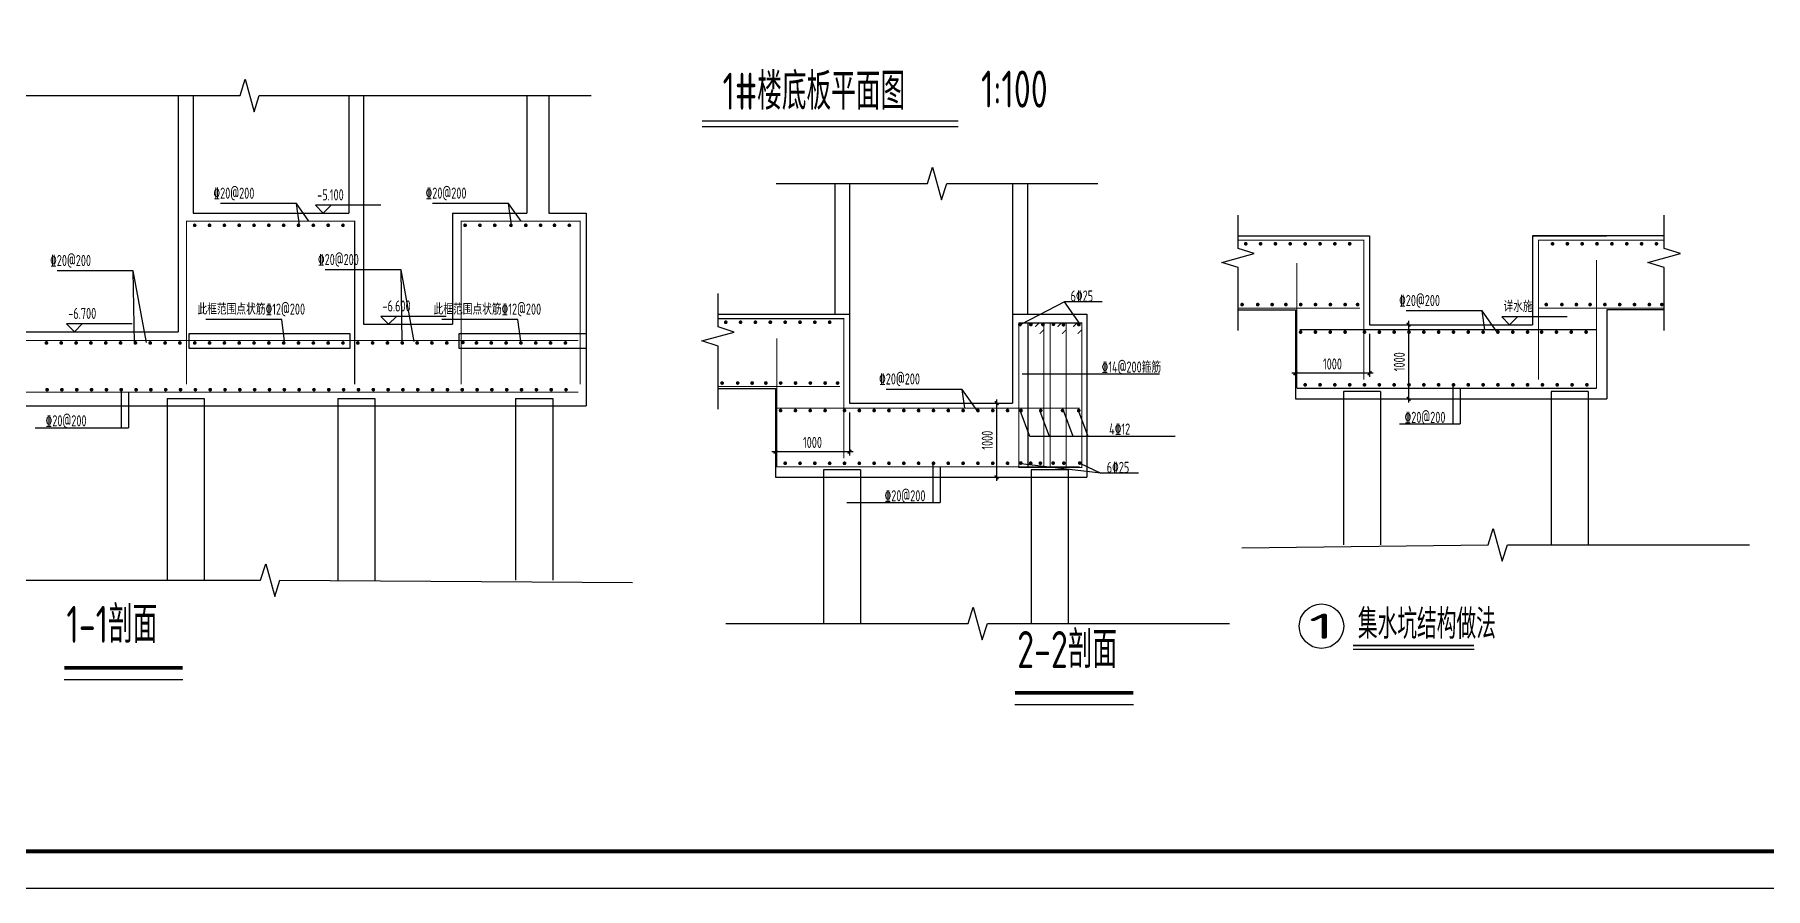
# Model space of a CAD drawing. Extents: x 627893 to 789462, y -407363 to 145317.
# Drawn here: x 667804 to 714496, y 85917 to 108960 of the extents above; entities that cross this region are included whole.
import ezdxf
from ezdxf.enums import TextEntityAlignment as Align

# ---------------------------------------------------------------- set-up
doc = ezdxf.new("R2010")
doc.units = 0
doc.header["$LTSCALE"] = 100
doc.linetypes.add('CONTINOUS', pattern=[0])
doc.layers.get('0').update_dxf_attribs({"linetype": 'CONTINUOUS'})
doc.layers.get('Defpoints').update_dxf_attribs({"linetype": 'CONTINUOUS'})
for name, color, linetype in [('AXIS', 3, 'CONTINUOUS'), ('AXIS_TEXT', 7, 'CONTINUOUS'), ('CSET', 2, 'CONTINUOUS'), ('DIM', 3, 'CONTINUOUS'), ('HATCH', 254, 'CONTINUOUS'), ('PUB_TITLE', 4, 'CONTINUOUS'), ('TEXT', 2, 'CONTINUOUS'), ('THICK', 6, 'CONTINUOUS'), ('THIN', 7, 'CONTINUOUS'), ('tm', 7, 'CONTINUOUS'), ('Z-TEXT', 2, 'CONTINUOUS'), ('标高', 7, 'CONTINUOUS')]:
    doc.layers.add(name, color=color, linetype=linetype)
doc.layers.add('REIN', color=6, linetype='CONTINUOUS', lineweight=18)
doc.styles.add('_TCH_AXIS', font='tssdeng.shx', dxfattribs={"width": 0.7, "bigfont": 'tssdchn.shx'})
doc.styles.add('COMPLEX', font='tssdeng.shx', dxfattribs={"width": 0.7, "bigfont": 'tssdchn.shx'})
doc.styles.get("Standard").update_dxf_attribs({"font": 'tssdeng.shx', "width": 0.7, "bigfont": 'tssdchn.shx'})
doc.styles.add('TSSD_Dimension', font='Tssdeng.shx', dxfattribs={"width": 0.7, "bigfont": 'tssdchn.shx'})
doc.dimstyles.new('TSSD_50_100', dxfattribs={"dimtxt": 300, "dimasz": 100, "dimexe": 100, "dimexo": 250, "dimgap": 100, "dimtad": 1, "dimdec": 0, "dimlfac": 0.5, "dimzin": 0, "dimdsep": 46, "dimtxsty": 'TSSD_Dimension', "dimblk": 'ARCHTICK', "dimcen": 0, "dimdle": 100, "dimclrt": 7, "dimadec": 0, "dimazin": 0, "dimtfac": 1, "dimtdec": 0, "dimtix": 1, "dimtmove": 2, "dimatfit": 3, "dimfxl": 1, "dimtolj": 1, "dimtzin": 0, "dimarcsym": 0})

# ---------------------------------------------------------------- blocks, each defined once
blk = doc.blocks.new('_ArchTick')
at = {"color": 0, "linetype": 'ByBlock', "const_width": 0.4}
blk.add_lwpolyline([(-0.5, -0.5), (0.5, 0.5)], dxfattribs=at)
blk = doc.blocks.new('*D50')
at = {"layer": 'Defpoints', "color": 0}
for p in [(687789, 99413), (689789, 99013), (687789, 97704)]:
    blk.add_point(p, dxfattribs=at)
at = {"layer": 'DIM', "color": 0, "lineweight": -2}
for p, q in [((687789, 99163), (687789, 97604)), ((689789, 98763), (689789, 97604)), ((689889, 97704), (687689, 97704))]:
    blk.add_line(p, q, dxfattribs=at)
at = {"layer": 'DIM', "color": 0, "lineweight": -2, "xscale": 100, "yscale": 100, "zscale": 100, "rotation": 180}
blk.add_blockref('_ArchTick', (687789, 97704), dxfattribs=at)
at = {"layer": 'DIM', "color": 0, "lineweight": -2, "xscale": 100, "yscale": 100, "zscale": 100}
blk.add_blockref('_ArchTick', (689789, 97704), dxfattribs=at)
at = {"layer": 'DIM', "color": 7, "insert": (688789, 97954), "char_height": 300, "attachment_point": 5, "style": 'TSSD_Dimension'}
blk.add_mtext('\\A1;1000', dxfattribs=at)
blk = doc.blocks.new('*D51')
at = {"layer": 'Defpoints', "color": 0}
for p in [(701817, 101531), (703817, 101131), (701817, 99821)]:
    blk.add_point(p, dxfattribs=at)
at = {"layer": 'DIM', "color": 0, "lineweight": -2}
for p, q in [((701817, 101281), (701817, 99721)), ((703817, 100881), (703817, 99721)), ((703917, 99821), (701717, 99821))]:
    blk.add_line(p, q, dxfattribs=at)
at = {"layer": 'DIM', "color": 0, "lineweight": -2, "xscale": 100, "yscale": 100, "zscale": 100, "rotation": 180}
blk.add_blockref('_ArchTick', (701817, 99821), dxfattribs=at)
at = {"layer": 'DIM', "color": 0, "lineweight": -2, "xscale": 100, "yscale": 100, "zscale": 100}
blk.add_blockref('_ArchTick', (703817, 99821), dxfattribs=at)
at = {"layer": 'DIM', "color": 7, "insert": (702817, 100071), "char_height": 300, "attachment_point": 5, "style": 'TSSD_Dimension'}
blk.add_mtext('\\A1;1000', dxfattribs=at)
blk = doc.blocks.new('_AXISO')
blk.add_circle((0, 0), 0.5)
at = {"layer": 'AXIS_TEXT', "style": 'COMPLEX', "width": 1.041667}
blk.add_attdef('A', text='', height=0.56, dxfattribs=at).set_placement((-0.25, -0.28), (0.25, -0.28), align=Align.FIT)
blk = doc.blocks.new('*D52')
at = {"layer": 'Defpoints', "color": 0}
for p in [(704043, 101131), (704264, 99131), (704871, 99131)]:
    blk.add_point(p, dxfattribs=at)
at = {"layer": 'DIM', "color": 0, "lineweight": -2}
for p, q in [((704293, 101131), (704971, 101131)), ((704871, 101231), (704871, 99031)), ((704514, 99131), (704971, 99131))]:
    blk.add_line(p, q, dxfattribs=at)
at = {"layer": 'DIM', "color": 0, "lineweight": -2, "xscale": 100, "yscale": 100, "zscale": 100}
for p, rotation in [((704871, 101131), 90), ((704871, 99131), 270)]:
    blk.add_blockref('_ArchTick', p, dxfattribs=dict(at, rotation=rotation))
at = {"layer": 'DIM', "color": 7, "insert": (704621, 100131), "char_height": 300, "attachment_point": 5, "rotation": 90, "style": 'TSSD_Dimension'}
blk.add_mtext('\\A1;1000', dxfattribs=at)
blk = doc.blocks.new('*D53')
at = {"layer": 'Defpoints', "color": 0}
for p in [(693534, 99013), (693534, 97013), (693755, 97013)]:
    blk.add_point(p, dxfattribs=at)
at = {"layer": 'DIM', "color": 0, "lineweight": -2}
for p, q in [((693755, 99113), (693755, 96913)), ((693784, 99013), (693855, 99013)), ((693784, 97013), (693855, 97013))]:
    blk.add_line(p, q, dxfattribs=at)
at = {"layer": 'DIM', "color": 0, "lineweight": -2, "xscale": 100, "yscale": 100, "zscale": 100}
for p, rotation in [((693755, 99013), 90), ((693755, 97013), 270)]:
    blk.add_blockref('_ArchTick', p, dxfattribs=dict(at, rotation=rotation))
at = {"layer": 'DIM', "color": 7, "insert": (693505, 98013), "char_height": 300, "attachment_point": 5, "rotation": 90, "style": 'TSSD_Dimension'}
blk.add_mtext('\\A1;1000', dxfattribs=at)
blk = doc.blocks.new('A1tk')
at = {"layer": 'PUB_TITLE'}
blk.add_lwpolyline([(-602685, -92242), (-602685, -32842), (-518585, -32842), (-518585, -92242)], close=True, dxfattribs=at)
at = {"layer": 'PUB_TITLE', "const_width": 100}
blk.add_lwpolyline([(-600185, -91242), (-519585, -91242), (-519585, -33842), (-600185, -33842)], close=True, dxfattribs=at)

msp = doc.modelspace()

# ---------------------------------------------------------------- linework, layer by layer
for p, q in [((671680.7, 107316.1), (671680.7, 100942.5)), ((672080.7, 107316.1), (672080.7, 104142.5)), ((676280.7, 107316.1), (676280.7, 104142.5)), ((676680.7, 107316.1), (676680.7, 101142.5)), ((681080.7, 107316.1), (681080.7, 104142.5)), ((681680.7, 107316.1), (681680.7, 104142.5)), ((672080.7, 104142.5), (676280.7, 104142.5)), ((674870.3, 104400), (672819.5, 104400)), ((675204.8, 103922.2), (674870.3, 104400)), ((674948, 103813.3), (674870.3, 104400)), ((680592.5, 104401.8), (678541.7, 104401.8)), ((679080.7, 104142.5), (681080.7, 104142.5)), ((679080.7, 104142.5), (679080.7, 101142.5)), ((680927, 103924.1), (680592.5, 104401.8)), ((680670.2, 103815.2), (680592.5, 104401.8)), ((681680.7, 104142.5), (682680.7, 104142.5)), ((682680.7, 104142.5), (682680.7, 98942.5)), ((670463.7, 102583.1), (668413, 102583.1)), ((670820.5, 100653), (670463.7, 102583.1)), ((670498, 100638), (670463.7, 102583.1)), ((677688.7, 102608.2), (675638, 102608.2)), ((678045.5, 100678), (677688.7, 102608.2)), ((677723, 100663), (677688.7, 102608.2)), ((695590.5, 101745.9), (694408.6, 101132.4)), ((696008.7, 101148.6), (695590.5, 101745.9)), ((696605.5, 101745.9), (695590.5, 101745.9)), ((706856.3, 101503.6), (704805.5, 101503.6)), ((707256.5, 100932), (706856.3, 101503.6)), ((706923.5, 100996.3), (706856.3, 101503.6)), ((667280.7, 100942.5), (671680.7, 100942.5)), ((674470.3, 101274.7), (672419.5, 101274.7)), ((674548, 100688), (674470.3, 101274.7)), ((676680.7, 101142.5), (679080.7, 101142.5)), ((680839, 101274.7), (678788.3, 101274.7)), ((680916.8, 100688), (680839, 101274.7)), ((698154.7, 99794.4), (694449.1, 99794.4)), ((706067.2, 99511.2), (706067.2, 98453)), ((670140.7, 99401.9), (670140.7, 98343.7)), ((670338.9, 99311.9), (670338.9, 98343.7)), ((671380.7, 99142.5), (672380.7, 99142.5)), ((671380.7, 99142.5), (671380.7, 94237)), ((672380.7, 99142.5), (672380.7, 94237)), ((675980.7, 99142.5), (676980.7, 99142.5)), ((675980.7, 99142.5), (675980.7, 94237)), ((676980.7, 99142.5), (676980.7, 94237)), ((680780.7, 99142.5), (681780.7, 99142.5)), ((680780.7, 99142.5), (680780.7, 94237)), ((681780.7, 99142.5), (681780.7, 94237)), ((692827.4, 99386.1), (690776.7, 99386.1)), ((693227.7, 98814.5), (692827.4, 99386.1)), ((692894.7, 98878.8), (692827.4, 99386.1)), ((706265.3, 99421.2), (706265.3, 98453)), ((665680.7, 98942.5), (682680.7, 98942.5)), ((667817.2, 98343.7), (670338.9, 98343.7)), ((704629.7, 98453), (706265.3, 98453)), ((692038.3, 97393.8), (692038.3, 96335.5)), ((692236.5, 97303.8), (692236.5, 96335.5)), ((696565.9, 97121.7), (694408.6, 97372.5)), ((696017.6, 97380.9), (696565.9, 97121.7)), ((697580.9, 97121.7), (696565.9, 97121.7)), ((689714.8, 96335.5), (692236.5, 96335.5))]:
    msp.add_line(p, q)
at = {"layer": 'CSET', "color": 4}
msp.add_line((703373, 92372), (706635.9, 92372), dxfattribs=at)
at = {"layer": 'CSET', "color": 4, "const_width": 50}
msp.add_lwpolyline([(703373, 92472), (706635.9, 92472)], dxfattribs=at)
at = {"layer": 'HATCH'}
for p, q in [((689388.6, 104940.4), (689388.6, 101413.1)), ((689788.6, 104940.4), (689788.6, 99013.1)), ((694188.6, 104940.4), (694188.6, 99013.1)), ((694588.6, 104940.4), (694588.6, 101413.1)), ((700269, 103530.6), (703817.5, 103530.6)), ((703817.5, 103530.6), (703817.5, 101130.6)), ((708217.5, 103530.6), (708217.5, 101130.6)), ((708217.5, 103530.6), (710215.8, 103530.6)), ((711765.9, 103530.6), (708217.5, 103530.6)), ((686240.2, 101413.1), (689788.6, 101413.1)), ((694188.6, 101413.1), (696187, 101413.1)), ((696187, 101413.1), (696187, 97013.1)), ((700269, 101530.6), (701817.5, 101530.6)), ((701817.5, 101530.6), (701817.5, 99130.6)), ((711765.9, 101530.6), (710217.5, 101530.6)), ((710217.5, 101530.6), (710217.5, 99130.6)), ((703817.5, 101130.6), (708217.5, 101130.6)), ((686240.2, 99413.1), (687788.6, 99413.1)), ((687788.6, 99413.1), (687788.6, 97013.1)), ((689788.6, 99013.1), (694188.6, 99013.1)), ((701817.5, 99130.6), (710217.5, 99130.6)), ((703114.8, 99330.6), (703114.8, 95187.1)), ((704114.8, 99330.6), (703114.8, 99330.6)), ((704114.8, 99330.6), (704114.8, 95187.1)), ((709714.8, 99330.6), (708714.8, 99330.6)), ((708714.8, 99330.6), (708714.8, 95187.1)), ((709714.8, 99330.6), (709714.8, 95187.1)), ((689086, 97213.1), (689086, 93069.6)), ((690086, 97213.1), (689086, 97213.1)), ((690086, 97213.1), (690086, 93069.6)), ((695686, 97213.1), (694686, 97213.1)), ((694686, 97213.1), (694686, 93069.6)), ((695686, 97213.1), (695686, 93069.6)), ((687788.6, 97013.1), (696187, 97013.1))]:
    msp.add_line(p, q, dxfattribs=at)
at = {"layer": 'REIN', "const_width": 30}
for points in [[(671900.3, 99522.5), (671900.3, 103922.2), (676437.5, 103922.2), (676437.5, 99517.9)], [(679313.1, 99522.5), (679313.1, 103922.2), (682521.8, 103922.2), (682521.8, 99517.9)], [(700269, 103412.4), (703661.8, 103412.4), (703661.8, 99644)], [(711765.9, 103412.4), (708373.1, 103412.4), (708373.1, 99644)], [(701856.7, 99413.7), (701856.7, 102798.4)], [(709942.2, 99413.7), (709942.2, 102880)], [(703559.9, 101579.7), (700269, 101579.7)], [(711765.9, 101579.7), (708386.4, 101579.7)], [(686240.2, 101294.9), (689633, 101294.9), (689633, 97526.5)], [(695825.4, 101074.3), (695929.3, 101178.2), (696054.4, 101178.2), (696054.4, 97277.6), (694353.6, 97277.6), (694353.6, 101178.2), (696054.4, 101178.2), (696054.4, 100994.5), (695945.5, 100885.5)], [(694799.7, 101074.3), (694903.7, 101178.2), (695028.7, 101178.2), (695028.7, 97277.6), (694602, 97277.6), (694602, 101178.2), (695028.7, 101178.2), (695028.7, 100994.5), (694919.9, 100885.5)], [(695401.7, 101074.3), (695505.6, 101178.2), (695630.7, 101178.2), (695630.7, 97277.6), (695204, 97277.6), (695204, 101178.2), (695630.7, 101178.2), (695630.7, 100994.5), (695521.8, 100885.5)], [(709942.2, 100996.3), (701930.2, 100996.3)], [(682468.6, 100703), (665816.5, 100703)], [(695998.2, 97296.2), (687827.8, 97296.2), (687827.8, 100766.4)], [(689531, 99462.2), (686240.2, 99462.2)], [(682468.6, 99311.9), (665816.5, 99311.9)], [(709942.2, 99413.7), (701856.7, 99413.7)], [(695998.2, 98878.8), (687827.8, 98878.8)]]:
    msp.add_lwpolyline(points, dxfattribs=at)
at = {"layer": 'REIN', "const_width": 50}
for points in [[(672148, 103813.3, 1), (672098, 103813.3, 1)], [(672548, 103813.3, 1), (672498, 103813.3, 1)], [(672948, 103813.3, 1), (672898, 103813.3, 1)], [(673348, 103813.3, 1), (673298, 103813.3, 1)], [(673748, 103813.3, 1), (673698, 103813.3, 1)], [(674148, 103813.3, 1), (674098, 103813.3, 1)], [(674548, 103813.3, 1), (674498, 103813.3, 1)], [(674948, 103813.3, 1), (674898, 103813.3, 1)], [(675348, 103813.3, 1), (675298, 103813.3, 1)], [(675748, 103813.3, 1), (675698, 103813.3, 1)], [(676148, 103813.3, 1), (676098, 103813.3, 1)], [(679442.8, 103813.3, 1), (679392.8, 103813.3, 1)], [(679842.8, 103813.3, 1), (679792.8, 103813.3, 1)], [(680242.8, 103813.3, 1), (680192.8, 103813.3, 1)], [(680679.7, 103813.3, 1), (680629.7, 103813.3, 1)], [(681079.7, 103813.3, 1), (681029.7, 103813.3, 1)], [(681479.7, 103813.3, 1), (681429.7, 103813.3, 1)], [(681854.3, 103813.3, 1), (681804.3, 103813.3, 1)], [(682254.3, 103813.3, 1), (682204.3, 103813.3, 1)], [(700502.7, 103314.9, 1), (700452.7, 103314.9, 1)], [(700902.7, 103314.9, 1), (700852.7, 103314.9, 1)], [(701302.7, 103314.9, 1), (701252.7, 103314.9, 1)], [(701702.7, 103314.9, 1), (701652.7, 103314.9, 1)], [(702106.5, 103314.9, 1), (702056.5, 103314.9, 1)], [(702506.5, 103314.9, 1), (702456.5, 103314.9, 1)], [(702906.5, 103314.9, 1), (702856.5, 103314.9, 1)], [(703306.5, 103314.9, 1), (703256.5, 103314.9, 1)], [(708728.4, 103314.9, -1), (708778.4, 103314.9, -1)], [(709128.4, 103314.9, -1), (709178.4, 103314.9, -1)], [(709528.4, 103314.9, -1), (709578.4, 103314.9, -1)], [(709528.4, 103314.9, -1), (709578.4, 103314.9, -1)], [(709928.4, 103314.9, -1), (709978.4, 103314.9, -1)], [(710332.2, 103314.9, -1), (710382.2, 103314.9, -1)], [(710732.2, 103314.9, -1), (710782.2, 103314.9, -1)], [(711132.2, 103314.9, -1), (711182.2, 103314.9, -1)], [(711532.2, 103314.9, -1), (711582.2, 103314.9, -1)], [(700403.9, 101674.1, -1), (700353.9, 101674.1, -1)], [(700825.1, 101674.1, -1), (700775.1, 101674.1, -1)], [(701215.5, 101674.1, -1), (701165.5, 101674.1, -1)], [(701584.9, 101674.1, -1), (701534.9, 101674.1, -1)], [(701984.9, 101674.1, -1), (701934.9, 101674.1, -1)], [(702384.9, 101674.1, -1), (702334.9, 101674.1, -1)], [(702784.9, 101674.1, -1), (702734.9, 101674.1, -1)], [(703184.9, 101674.1, -1), (703134.9, 101674.1, -1)], [(703521, 101674.1, -1), (703471, 101674.1, -1)], [(708610, 101674.1, -1), (708560, 101674.1, -1)], [(709031.1, 101674.1, -1), (708981.1, 101674.1, -1)], [(709421.6, 101674.1, -1), (709371.6, 101674.1, -1)], [(709790.9, 101674.1, -1), (709740.9, 101674.1, -1)], [(710190.9, 101674.1, -1), (710140.9, 101674.1, -1)], [(710590.9, 101674.1, -1), (710540.9, 101674.1, -1)], [(710990.9, 101674.1, -1), (710940.9, 101674.1, -1)], [(711390.9, 101674.1, -1), (711340.9, 101674.1, -1)], [(711727, 101674.1, -1), (711677, 101674.1, -1)], [(686473.9, 101197.5, 1), (686423.9, 101197.5, 1)], [(686873.9, 101197.5, 1), (686823.9, 101197.5, 1)], [(687273.9, 101197.5, 1), (687223.9, 101197.5, 1)], [(687673.9, 101197.5, 1), (687623.9, 101197.5, 1)], [(687677.7, 101197.5, 1), (687627.7, 101197.5, 1)], [(688077.7, 101197.5, 1), (688027.7, 101197.5, 1)], [(688477.7, 101197.5, 1), (688427.7, 101197.5, 1)], [(688877.7, 101197.5, 1), (688827.7, 101197.5, 1)], [(689277.7, 101197.5, 1), (689227.7, 101197.5, 1)], [(694409.9, 101134.3, 1), (694359.9, 101134.3, 1)], [(694704.7, 101134.3, 1), (694654.7, 101134.3, 1)], [(695032.2, 101134.3, 1), (694982.2, 101134.3, 1)], [(695312.7, 101144.5, 1), (695262.7, 101144.5, 1)], [(695584.8, 101129.4, 1), (695534.8, 101129.4, 1)], [(696000.2, 101134.3, 1), (695950.2, 101134.3, 1)], [(701982.6, 100931.3, 1), (701932.6, 100931.3, 1)], [(702382.6, 100931.3, 1), (702332.6, 100931.3, 1)], [(702782.6, 100931.3, 1), (702732.6, 100931.3, 1)], [(703182.6, 100931.3, 1), (703132.6, 100931.3, 1)], [(703706.5, 100931.3, 1), (703656.5, 100931.3, 1)], [(704106.5, 100931.3, 1), (704056.5, 100931.3, 1)], [(704506.5, 100931.3, 1), (704456.5, 100931.3, 1)], [(704906.5, 100931.3, 1), (704856.5, 100931.3, 1)], [(705306.5, 100931.3, 1), (705256.5, 100931.3, 1)], [(705706.5, 100931.3, 1), (705656.5, 100931.3, 1)], [(706106.5, 100931.3, 1), (706056.5, 100931.3, 1)], [(706506.5, 100931.3, 1), (706456.5, 100931.3, 1)], [(706906.5, 100931.3, 1), (706856.5, 100931.3, 1)], [(707306.5, 100931.3, 1), (707256.5, 100931.3, 1)], [(707706.5, 100931.3, 1), (707656.5, 100931.3, 1)], [(708106.5, 100931.3, 1), (708056.5, 100931.3, 1)], [(708484.6, 100931.3, 1), (708434.6, 100931.3, 1)], [(708884.6, 100931.3, 1), (708834.6, 100931.3, 1)], [(709284.6, 100931.3, 1), (709234.6, 100931.3, 1)], [(709684.6, 100931.3, 1), (709634.6, 100931.3, 1)], [(668148, 100638, 1), (668098, 100638, 1)], [(668548, 100638, 1), (668498, 100638, 1)], [(668948, 100638, 1), (668898, 100638, 1)], [(669348, 100638, 1), (669298, 100638, 1)], [(669748, 100638, 1), (669698, 100638, 1)], [(670148, 100638, 1), (670098, 100638, 1)], [(670548, 100638, 1), (670498, 100638, 1)], [(670948, 100638, 1), (670898, 100638, 1)], [(671348, 100638, 1), (671298, 100638, 1)], [(671748, 100638, 1), (671698, 100638, 1)], [(672148, 100638, 1), (672098, 100638, 1)], [(672548, 100638, 1), (672498, 100638, 1)], [(672948, 100638, 1), (672898, 100638, 1)], [(673348, 100638, 1), (673298, 100638, 1)], [(673748, 100638, 1), (673698, 100638, 1)], [(674148, 100638, 1), (674098, 100638, 1)], [(674548, 100638, 1), (674498, 100638, 1)], [(674948, 100638, 1), (674898, 100638, 1)], [(675348, 100638, 1), (675298, 100638, 1)], [(675748, 100638, 1), (675698, 100638, 1)], [(676148, 100638, 1), (676098, 100638, 1)], [(676548, 100638, 1), (676498, 100638, 1)], [(676948, 100638, 1), (676898, 100638, 1)], [(677348, 100638, 1), (677298, 100638, 1)], [(677748, 100638, 1), (677698, 100638, 1)], [(678148, 100638, 1), (678098, 100638, 1)], [(678548, 100638, 1), (678498, 100638, 1)], [(678948, 100638, 1), (678898, 100638, 1)], [(679381.7, 100653.2, 1), (679331.7, 100653.2, 1)], [(679748, 100638, 1), (679698, 100638, 1)], [(680148, 100638, 1), (680098, 100638, 1)], [(680548, 100638, 1), (680498, 100638, 1)], [(680948, 100638, 1), (680898, 100638, 1)], [(681348, 100638, 1), (681298, 100638, 1)], [(681748, 100638, 1), (681698, 100638, 1)], [(682148, 100638, 1), (682098, 100638, 1)], [(686375.1, 99556.6, -1), (686325.1, 99556.6, -1)], [(686796.2, 99556.6, -1), (686746.2, 99556.6, -1)], [(687186.7, 99556.6, -1), (687136.7, 99556.6, -1)], [(687556, 99556.6, -1), (687506, 99556.6, -1)], [(687956, 99556.6, -1), (687906, 99556.6, -1)], [(688356, 99556.6, -1), (688306, 99556.6, -1)], [(688756, 99556.6, -1), (688706, 99556.6, -1)], [(689156, 99556.6, -1), (689106, 99556.6, -1)], [(689492.1, 99556.6, -1), (689442.1, 99556.6, -1)], [(702106.5, 99508.1, -1), (702056.5, 99508.1, -1)], [(702506.5, 99508.1, -1), (702456.5, 99508.1, -1)], [(702906.5, 99508.1, -1), (702856.5, 99508.1, -1)], [(703306.5, 99508.1, -1), (703256.5, 99508.1, -1)], [(703706.5, 99508.1, -1), (703656.5, 99508.1, -1)], [(704106.5, 99508.1, -1), (704056.5, 99508.1, -1)], [(704506.5, 99508.1, -1), (704456.5, 99508.1, -1)], [(704906.5, 99508.1, -1), (704856.5, 99508.1, -1)], [(705306.5, 99508.1, -1), (705256.5, 99508.1, -1)], [(705706.5, 99508.1, -1), (705656.5, 99508.1, -1)], [(706106.5, 99508.1, -1), (706056.5, 99508.1, -1)], [(706506.5, 99508.1, -1), (706456.5, 99508.1, -1)], [(706906.5, 99508.1, -1), (706856.5, 99508.1, -1)], [(707306.5, 99508.1, -1), (707256.5, 99508.1, -1)], [(707706.5, 99508.1, -1), (707656.5, 99508.1, -1)], [(708106.5, 99508.1, -1), (708056.5, 99508.1, -1)], [(708506.5, 99508.1, -1), (708456.5, 99508.1, -1)], [(708906.5, 99508.1, -1), (708856.5, 99508.1, -1)], [(709306.5, 99508.1, -1), (709256.5, 99508.1, -1)], [(709706.5, 99508.1, -1), (709656.5, 99508.1, -1)], [(668165.7, 99376.9, 1), (668115.7, 99376.9, 1)], [(668565.7, 99376.9, 1), (668515.7, 99376.9, 1)], [(668965.7, 99376.9, 1), (668915.7, 99376.9, 1)], [(669365.7, 99376.9, 1), (669315.7, 99376.9, 1)], [(669765.7, 99376.9, 1), (669715.7, 99376.9, 1)], [(670165.7, 99376.9, 1), (670115.7, 99376.9, 1)], [(670565.7, 99376.9, 1), (670515.7, 99376.9, 1)], [(670965.7, 99376.9, 1), (670915.7, 99376.9, 1)], [(671365.7, 99376.9, 1), (671315.7, 99376.9, 1)], [(671765.7, 99376.9, 1), (671715.7, 99376.9, 1)], [(672165.7, 99376.9, 1), (672115.7, 99376.9, 1)], [(672565.7, 99376.9, 1), (672515.7, 99376.9, 1)], [(672965.7, 99376.9, 1), (672915.7, 99376.9, 1)], [(673365.7, 99376.9, 1), (673315.7, 99376.9, 1)], [(673765.7, 99376.9, 1), (673715.7, 99376.9, 1)], [(674165.7, 99376.9, 1), (674115.7, 99376.9, 1)], [(674565.7, 99376.9, 1), (674515.7, 99376.9, 1)], [(674965.7, 99376.9, 1), (674915.7, 99376.9, 1)], [(675365.7, 99376.9, 1), (675315.7, 99376.9, 1)], [(675765.7, 99376.9, 1), (675715.7, 99376.9, 1)], [(676165.7, 99376.9, 1), (676115.7, 99376.9, 1)], [(676565.7, 99376.9, 1), (676515.7, 99376.9, 1)], [(676965.7, 99376.9, 1), (676915.7, 99376.9, 1)], [(677365.7, 99376.9, 1), (677315.7, 99376.9, 1)], [(677765.7, 99376.9, 1), (677715.7, 99376.9, 1)], [(678165.7, 99376.9, 1), (678115.7, 99376.9, 1)], [(678565.7, 99376.9, 1), (678515.7, 99376.9, 1)], [(678965.7, 99376.9, 1), (678915.7, 99376.9, 1)], [(679365.7, 99376.9, 1), (679315.7, 99376.9, 1)], [(679765.7, 99376.9, 1), (679715.7, 99376.9, 1)], [(680165.7, 99376.9, 1), (680115.7, 99376.9, 1)], [(680565.7, 99376.9, 1), (680515.7, 99376.9, 1)], [(680965.7, 99376.9, 1), (680915.7, 99376.9, 1)], [(681365.7, 99376.9, 1), (681315.7, 99376.9, 1)], [(681765.7, 99376.9, 1), (681715.7, 99376.9, 1)], [(682165.7, 99376.9, 1), (682115.7, 99376.9, 1)], [(687953.7, 98813.8, 1), (687903.7, 98813.8, 1)], [(688353.7, 98813.8, 1), (688303.7, 98813.8, 1)], [(688753.7, 98813.8, 1), (688703.7, 98813.8, 1)], [(689153.7, 98813.8, 1), (689103.7, 98813.8, 1)], [(689677.7, 98813.8, 1), (689627.7, 98813.8, 1)], [(690077.7, 98813.8, 1), (690027.7, 98813.8, 1)], [(690477.7, 98813.8, 1), (690427.7, 98813.8, 1)], [(690877.7, 98813.8, 1), (690827.7, 98813.8, 1)], [(691277.7, 98813.8, 1), (691227.7, 98813.8, 1)], [(691677.7, 98813.8, 1), (691627.7, 98813.8, 1)], [(692077.7, 98813.8, 1), (692027.7, 98813.8, 1)], [(692477.7, 98813.8, 1), (692427.7, 98813.8, 1)], [(692877.7, 98813.8, 1), (692827.7, 98813.8, 1)], [(693277.7, 98813.8, 1), (693227.7, 98813.8, 1)], [(693677.7, 98813.8, 1), (693627.7, 98813.8, 1)], [(694077.7, 98813.8, 1), (694027.7, 98813.8, 1)], [(694439.2, 98813.8, 1), (694389.2, 98813.8, 1)], [(694971.7, 98813.8, 1), (694921.7, 98813.8, 1)], [(695561.2, 98813.8, 1), (695511.2, 98813.8, 1)], [(695996.9, 98813.8, 1), (695946.9, 98813.8, 1)], [(688077.7, 97390.6, -1), (688027.7, 97390.6, -1)], [(688477.7, 97390.6, -1), (688427.7, 97390.6, -1)], [(688877.7, 97390.6, -1), (688827.7, 97390.6, -1)], [(689277.7, 97390.6, -1), (689227.7, 97390.6, -1)], [(689677.7, 97390.6, -1), (689627.7, 97390.6, -1)], [(690077.7, 97390.6, -1), (690027.7, 97390.6, -1)], [(690477.7, 97390.6, -1), (690427.7, 97390.6, -1)], [(690877.7, 97390.6, -1), (690827.7, 97390.6, -1)], [(691277.7, 97390.6, -1), (691227.7, 97390.6, -1)], [(691677.7, 97390.6, -1), (691627.7, 97390.6, -1)], [(692077.7, 97390.6, -1), (692027.7, 97390.6, -1)], [(692477.7, 97390.6, -1), (692427.7, 97390.6, -1)], [(692877.7, 97390.6, -1), (692827.7, 97390.6, -1)], [(693277.7, 97390.6, -1), (693227.7, 97390.6, -1)], [(693677.7, 97390.6, -1), (693627.7, 97390.6, -1)], [(694077.7, 97390.6, -1), (694027.7, 97390.6, -1)], [(694433.6, 97397.5, 1), (694383.6, 97397.5, 1)], [(694700.4, 97391.9, 1), (694650.4, 97391.9, 1)], [(694961.9, 97393.3, 1), (694911.9, 97393.3, 1)], [(695306.6, 97396.8, 1), (695256.6, 97396.8, 1)], [(695595.7, 97393, 1), (695545.7, 97393, 1)], [(696023.9, 97397.5, 1), (695973.9, 97397.5, 1)]]:
    msp.add_lwpolyline(points, format="xyb", close=True, dxfattribs=at)
at = {"layer": 'TEXT', "const_width": 40}
msp.add_lwpolyline([(685810.5, 106627.9), (692722.9, 106627.9)], dxfattribs=at)
at = {"layer": 'TEXT'}
msp.add_lwpolyline([(685810.5, 106483.2), (692722.9, 106483.2)], dxfattribs=at)
at = {"layer": 'THICK', "const_width": 100}
for points in [[(668603.6, 91869.4), (671800.4, 91869.4)], [(694251.3, 91191.2), (697448.2, 91191.2)]]:
    msp.add_lwpolyline(points, dxfattribs=at)
at = {"layer": 'THIN'}
for p, q in [((694653.6, 98109.9), (694389.2, 98813.8)), ((695186.4, 98109.9), (694921.7, 98814.4)), ((695825.1, 98109.9), (695561.2, 98812.3)), ((696227, 98109.9), (695971.9, 98788.8)), ((698570.4, 98109.9), (694653.6, 98109.9))]:
    msp.add_line(p, q, dxfattribs=at)
for points in [[(664392.7, 107316.1), (673345.4, 107316.1), (673485.4, 107756.1), (673725.4, 106876.1), (673865.4, 107316.1), (682818.1, 107316.1)], [(687813.2, 104940.4), (691891, 104940.4), (692031, 105380.4), (692271, 104500.4), (692411, 104940.4), (696488.9, 104940.4)], [(700269, 100970.6), (700269, 102670.6), (699829, 102810.6), (700709, 103050.6), (700269, 103190.6), (700269, 104090.6)], [(711765.9, 100970.6), (711765.9, 102670.6), (711325.9, 102810.6), (712205.9, 103050.6), (711765.9, 103190.6), (711765.9, 104090.6)], [(686240.2, 98853.1), (686240.2, 100553.1), (685800.2, 100693.1), (686680.2, 100933.1), (686240.2, 101073.1), (686240.2, 101973.1)], [(700371.7, 95104.3), (707015.8, 95187.1), (707155.8, 95627.1), (707395.8, 94747.1), (707535.8, 95187.1), (714071.9, 95187.1)], [(664198.5, 94237), (673902.3, 94237), (674042.3, 94677), (674282.3, 93797), (674422.3, 94237), (683932.5, 94176.8)], [(686450.9, 93069.6), (692987, 93069.6), (693127, 93509.6), (693367, 92629.6), (693507, 93069.6), (700043.1, 93069.6)], [(668603.6, 91558.8), (671800.4, 91558.8)], [(694251.3, 90880.6), (697448.2, 90880.6)]]:
    msp.add_lwpolyline(points, dxfattribs=at)
at = {"layer": 'tm', "linetype": 'CONTINOUS'}
for points in [[(677147.6, 104352.5), (675382.2, 104352.5), (675592.2, 104142.5), (675802.2, 104352.5)], [(678909.3, 101352.5), (677143.9, 101352.5), (677353.9, 101142.5), (677563.9, 101352.5)], [(709151, 101340.6), (707385.7, 101340.6), (707595.7, 101130.6), (707805.7, 101340.6)], [(670431.9, 101152.5), (668666.6, 101152.5), (668876.6, 100942.5), (669086.6, 101152.5)]]:
    msp.add_lwpolyline(points, dxfattribs=at)
at = {"layer": 'Z-TEXT'}
for points in [[(671970.9, 100897.3), (676312, 100897.3), (676312, 100486.2), (671970.9, 100486.2)], [(679256.4, 100897.3), (682680.7, 100897.3), (682680.7, 100486.2), (679256.4, 100486.2)]]:
    msp.add_lwpolyline(points, close=True, dxfattribs=at)

# ---------------------------------------------------------------- block references
msp.add_blockref('A1tk', (1260590.7, 178158.8))
at = {"layer": 'AXIS'}
ref = msp.add_blockref('_AXISO', (702520.6, 92992.9), dxfattribs=dict(at, xscale=1200, yscale=1200, zscale=1200))
ref.add_attrib('A', '1', dxfattribs={"layer": 'AXIS_TEXT', "height": 678.8, "style": '_TCH_AXIS', "width": 2.888889}).set_placement((702181.2, 92653.5), (702860, 92653.5), align=Align.FIT)

# ---------------------------------------------------------------- texts
at = {"width": 0.7}
for s, p in [('%%13220@200', (673180.9, 104680.3)), ('%%13220@200', (678903, 104682.2)), ('%%13220@200', (668774.3, 102863.5)), ('%%13220@200', (675999.3, 102888.6)), ('6%%13225', (696056.5, 101905)), ('%%13220@200', (705166.9, 101784)), ('此框范围点状筋%%13212@200', (673648.3, 101550.9)), ('此框范围点状筋%%13212@200', (680017, 101550.9)), ('%%13214@200箍筋', (697392.6, 99988.4)), ('%%13220@200', (691138, 99666.5)), ('%%13220@200', (668652.9, 98537.7)), ('%%13220@200', (705314.2, 98630.9)), ('6%%13225', (697032, 97280.7)), ('%%13220@200', (691285.4, 96513.4))]:
    msp.add_text(s, height=300, dxfattribs=at).set_placement(p, align=Align.MIDDLE_CENTER)
at = {"layer": 'TEXT', "text_generation_flag": 6, "width": 0.7}
for s, p in [('1#楼底板平面图', (686363.7, 106931.7)), ('1:100', (693335, 106990.5))]:
    msp.add_text(s, height=1000, rotation=180, dxfattribs=at).set_placement(p)
at = {"layer": 'TEXT', "width": 0.7}
for s, p in [('1-1剖面', (668662.6, 92242.3)), ('2-2剖面', (694310.4, 91564.1))]:
    msp.add_text(s, height=1000, dxfattribs=at).set_placement(p, align=Align.BOTTOM_LEFT)
msp.add_text('集水坑结构做法', height=800, dxfattribs=at).set_placement((703502.8, 92652.4))
at = {"layer": 'THIN', "width": 0.7}
msp.add_text('4%%13212', height=300, dxfattribs=at).set_placement((697076.1, 98315.5), align=Align.MIDDLE_CENTER)
at = {"layer": '标高', "width": 0.7}
for s, p in [('-5.100', (675427, 104486)), ('详水施', (707430.4, 101474.1)), ('-6.700', (668711.3, 101286)), ('-6.600', (677188.7, 101486))]:
    msp.add_text(s, height=300, dxfattribs=at).set_placement(p)

# ---------------------------------------------------------------- dimensions: what is measured, and where the dimension line sits
at = {"layer": 'DIM'}
for base, p1, p2, picture, middle in [((701817.5, 99821.5), (703817.5, 101130.6), (701817.5, 101530.6), '*D51', (702817.5, 100071.5)), ((687788.6, 97704), (689788.6, 99013.1), (687788.6, 99413.1), '*D50', (688788.6, 97954))]:
    dim = msp.add_linear_dim(base=base, p1=p1, p2=p2, dimstyle='TSSD_50_100', dxfattribs=at)
    dim.commit()
    dim.dimension.update_dxf_attribs({"geometry": picture, "text_midpoint": middle})
for base, p1, p2, picture, middle in [((704870.9, 99130.6), (704042.9, 101130.6), (704264.4, 99130.6), '*D52', (704620.9, 100130.6)), ((693755.2, 97013.1), (693533.5, 99013.1), (693533.5, 97013.1), '*D53', (693505.2, 98013.1))]:
    dim = msp.add_linear_dim(base=base, p1=p1, p2=p2, angle=90, dimstyle='TSSD_50_100', dxfattribs=at)
    dim.commit()
    dim.dimension.update_dxf_attribs({"geometry": picture, "text_midpoint": middle})

doc.saveas('drawing.dxf')
